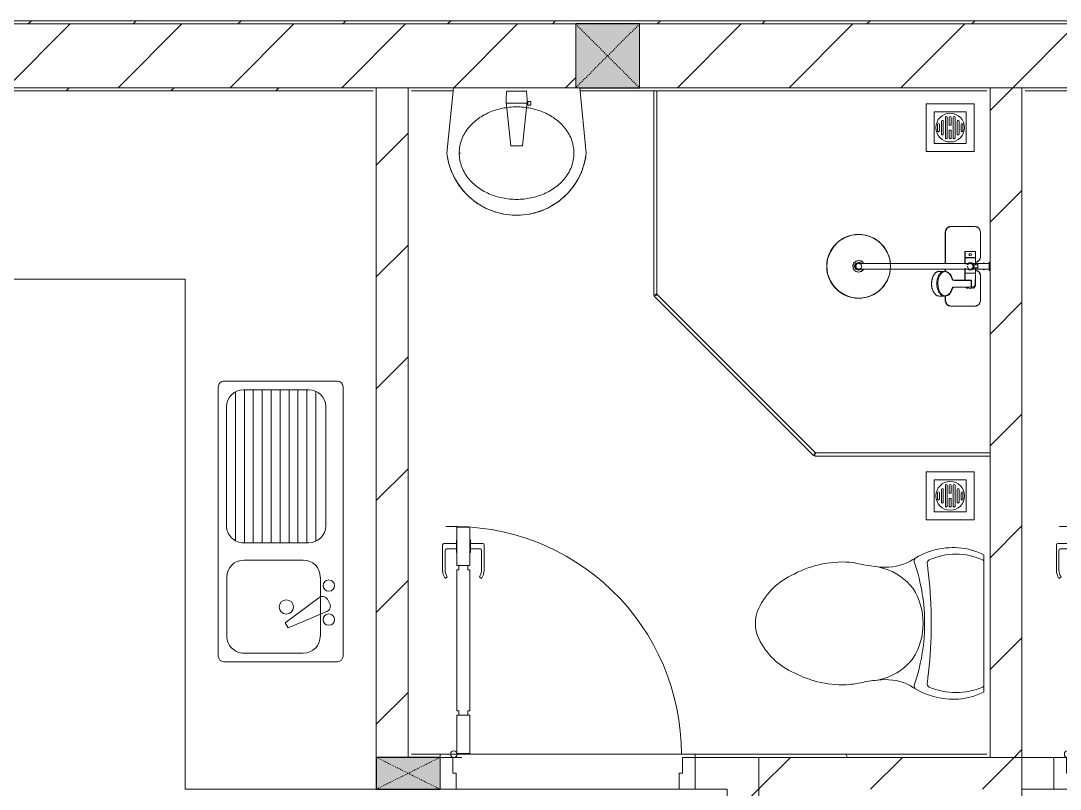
# Model space of a CAD drawing. Header units: millimetres. Extents: x 5121 to 246734, y -48180 to 129206.
# Drawn here: x 72313 to 75573, y 31137 to 33547 of the extents above; entities that cross this region are included whole.
import ezdxf

# ---------------------------------------------------------------- set-up
doc = ezdxf.new("R2010")
doc.units = ezdxf.units.MM
doc.linetypes.add('Dash', pattern=[6, 3, -3])
doc.linetypes.add('Grid Line', pattern=[22.225, 12.7, -3.175, 3.175, -3.175])
for name, color, linetype, lineweight in [('0-1', 7, 'Continuous', 5), ('A-DETL-GENF-1', 50, 'Continuous', 9), ('A-DOOR-1', 253, 'Continuous', 9), ('A-DOOR-2', 50, 'Continuous', 9), ('A-FLOR-1', 50, 'Continuous', 9), ('A-GLAZ-CURT-1', 253, 'Continuous', 9), ('A-GLAZ-CURT-2', 50, 'Continuous', 9), ('A-WALL', 113, 'Continuous', 9), ('A-WALL-1', 250, 'Continuous', 18), ('A-WALL-2', 50, 'Continuous', 9), ('A-WALL-PATT-1', 9, 'Continuous', 9), ('A-WALL-PATT-2', 50, 'Continuous', 9), ('A-WALL-PATT-3', 111, 'Continuous', 9), ('I-FURN', 30, 'Continuous', 9), ('I-FURN-1', 253, 'Continuous', 9), ('I-WALL-1', 50, 'Continuous', 9), ('M-EQPM-1', 253, 'Continuous', 9), ('P-SANR-FIXT', 6, 'Continuous', 9), ('P-SANR-FIXT-1', 253, 'Continuous', 9), ('P-SANR-FIXT-2', 221, 'Continuous', 9), ('S-COLS', 52, 'Continuous', 9), ('S-COLS-1', 7, 'Continuous', 5), ('S-COLS-2', 10, 'Continuous', 25), ('S-COLS-3', 50, 'Continuous', 9), ('S-COLS-4', 253, 'Continuous', 9), ('S-COLS-5', 52, 'Continuous', 25), ('S-COLS-6', 52, 'Dash', 9), ('S-COLS-HDLN', 52, 'Dash', 9), ('S-COLS-HDLN-1', 50, 'Dash', 9), ('S-GRID-1', 1, 'Grid Line', 9)]:
    doc.layers.add(name, color=color, linetype=linetype, lineweight=lineweight)
pattern_1 = [(45, (0, 0), (-175.3625, 175.3625), [])]
pattern_2 = [(45, (0, 0), (-164.4023, 164.4023), [])]

# ---------------------------------------------------------------- blocks, each defined once
blk = doc.blocks.new('DOOR_CW_01 CANH MO-PANEL KINH - DIG_02-800x2200-CỬA NHÔM KÍNH-400864-TKCS_MB TỔNG THỂ TẦNG 1')
at = {"layer": 'A-DETL-GENF-1'}
for p, q in [((-347, 772), (-307, 772)), ((-347, 652), (-347, 772)), ((-307, 772), (-307, 652)), ((-349, 720.5), (-388, 720.5)), ((-349, 731.8), (-347, 731.8)), ((-349, 692.2), (-349, 731.8)), ((-347, 692.2), (-347, 731.8)), ((-307, 692.2), (-307, 731.8)), ((-305, 731.8), (-307, 731.8)), ((-305, 692.2), (-305, 731.8)), ((-305, 720.5), (-266, 720.5)), ((-392, 637), (-392, 716.5)), ((-384, 699.5), (-384, 637)), ((-349, 703.5), (-380, 703.5)), ((-347, 692.2), (-349, 692.2)), ((-307, 692.2), (-305, 692.2)), ((-305, 703.5), (-274, 703.5)), ((-270, 699.5), (-270, 637)), ((-262, 637), (-262, 716.5)), ((-307, 652), (-347, 652)), ((-313, 652), (-341, 652)), ((-341, 652), (-341, 638)), ((-313, 638), (-313, 652)), ((-347, 638), (-341, 638)), ((-347, 638), (-347, 196)), ((-307, 638), (-313, 638)), ((-307, 196), (-307, 638)), ((-383.9, 611.2), (-377.3, 615.8)), ((-270.1, 611.2), (-276.7, 615.8)), ((-347, 196), (-341, 196)), ((-341, 196), (-341, 182)), ((-307, 196), (-313, 196)), ((-313, 182), (-313, 196)), ((-307, 182), (-347, 182)), ((-347, 182), (-347, 62)), ((-341, 182), (-313, 182)), ((-307, 62), (-307, 182)), ((-347, 62), (-307, 62))]:
    blk.add_line(p, q, dxfattribs=at)
blk.add_circle((-357, 60), 10, dxfattribs=at)
for centre, radius, start, end in [((-357, 60), 714, 360, 92), ((-388, 716.5), 4, 90, 180), ((-266, 716.5), 4, 0, 90), ((-380, 699.5), 4, 90, 180), ((-274, 699.5), 4, 0, 90), ((-347, 637), 45, 180, 215), ((-347, 637), 37, 180, 215), ((-307, 637), 37, 325, 0), ((-307, 637), 45, 325, 0)]:
    blk.add_arc(centre, radius, start, end, dxfattribs=at)
at = {"layer": 'A-DOOR-2'}
for p, q in [((-360, 50), (-400, 50)), ((-400, 50), (-400, -50)), ((-360, 0), (-360, 50)), ((-357, 50), (-332, 50)), ((400, 50), (360, 50)), ((360, 50), (360, 0)), ((400, -50), (400, 50)), ((-350, 0), (-360, 0)), ((-350, -50), (-350, 0)), ((360, 0), (350, 0)), ((350, 0), (350, -50)), ((-400, -50), (-350, -50)), ((350, -50), (400, -50))]:
    blk.add_line(p, q, dxfattribs=at)
blk = doc.blocks.new('TOILET - TOILET-348229-TKCS_MB TỔNG THỂ TẦNG 1')
at = {"layer": 'P-SANR-FIXT-1'}
for p, q in [((214.2, -19.1), (-214.2, -19.1)), ((194, -19.9), (-194, -19.9)), ((-171.7, -330.3), (-178.6, -355.5)), ((171.7, -330.3), (178.6, -355.5))]:
    blk.add_line(p, q, dxfattribs=at)
for centre, radius, start, end in [((-46.1, -111.1), 191.6, 151.2809, 176.4513), ((-9.8, -107.2), 207.3, 156.2862, 203.7138), ((-193.7, -26.4), 6.48, 92.3168, 156.2862), ((193.7, -26.4), 6.48, 23.7138, 87.6832), ((9.8, -107.2), 207.3, 336.2862, 23.7138), ((46.1, -111.1), 191.6, 3.5487, 28.7191), ((1.9, -114.1), 239.7, 176.4513, 195.2961), ((-1.9, -114.1), 239.7, 344.7039, 3.5487), ((-4, -115.7), 233.6, 195.2961, 215.2147), ((-189.1, -185.5), 11.7, 205.4105, 277.5788), ((178.9, -2951.3), 2778.4, 97.2351, 97.5788), ((-14.3, -1400.4), 1215.6, 90.3974, 97.407), ((0, -3462.8), 3278, 89.6026, 90.3974), ((14.3, -1400.4), 1215.6, 82.593, 89.6026), ((-178.9, -2951.3), 2778.4, 82.4212, 82.7649), ((189.1, -185.5), 11.7, 262.4212, 334.5895), ((4, -115.7), 233.6, 324.7853, 344.7039), ((0.6, -792.1), 586.9, 95.8322, 108.9927), ((0, -416), 206.1, 90, 122.0732), ((0, -786.7), 581.5, 84.1678, 95.8322), ((0, -416), 206.1, 57.9268, 90), ((-0.6, -792.1), 586.9, 71.0073, 84.1678), ((-195, -224.1), 13.8, 230.6724, 288.9927), ((-343.5, -327.4), 167.3, 355.4559, 27.38), ((-0.4, -384), 179.5, 127.4036, 162.5964), ((0.4, -384), 179.5, 17.4036, 52.5964), ((343.5, -327.4), 167.3, 152.62, 184.5441), ((195, -224.1), 13.8, 251.0073, 309.3276), ((-719.2, -297.5), 544.3, 346.0536, 355.4559), ((719.2, -297.5), 544.3, 184.5441, 190.2879), ((-1948.3, -805.1), 2171.2, 9.681, 10.8949), ((137.1, -461.2), 329.8, 174.3487, 207.6878), ((-137.1, -461.2), 329.8, 332.3122, 3.6835), ((45.1, -528.6), 217.6, 203.2216, 244.7718), ((-45.1, -528.6), 217.6, 295.2282, 336.7784), ((0, -624.4), 111.7, 244.7718, 295.2282)]:
    blk.add_arc(centre, radius, start, end, dxfattribs=at)
blk = doc.blocks.new('93925000_0001 - 93925000_top_dwg_93925000_T-348115-TKCS_MB TỔNG THỂ TẦNG 1')
at = {"layer": 'P-SANR-FIXT'}
for p, q in [((-29.3, -30.4), (-108, -30.4)), ((29.3, -30.4), (108, -30.4)), ((-125, -47.4), (-125, -123.4)), ((-46.3, -78.4), (-46.3, -46.7)), ((-27.2, -47.1), (-26.1, -47.1)), ((-9, -412.5), (-9, -62.5)), ((9, -62.5), (9, -412.5)), ((21.5, -45.9), (60.6, -46.7)), ((43, -64.7), (43, -117.7)), ((65.8, -117.7), (65.8, -64.7)), ((125, -47.4), (125, -123.4)), ((-27.2, -77.9), (-26.1, -77.9)), ((43, -78.7), (21.5, -79.2)), ((42.7, -117.9), (42.7, -117.9)), ((43.2, -117.6), (43.2, -117.5)), ((65.6, -117.5), (65.6, -117.6)), ((66.1, -117.9), (66.1, -117.9)), ((-108, -140.4), (-9, -140.4)), ((9, -140.4), (16.1, -140.4)), ((15.4, -159.1), (15.8, -143.3)), ((108, -140.4), (92.7, -140.4)), ((93, -143.3), (93.4, -159.1))]:
    blk.add_line(p, q, dxfattribs=at)
at = {"layer": 'P-SANR-FIXT', "flags": 128}
for points in [[(-45.8, -46.1), (-27.2, -46.1), (-27.2, -78.9), (-45.8, -78.9)], [(-26.1, -46), (-26.1, -78.9), (-9, -79)], [(21.5, -47.4), (21.5, -79.1), (9, -79)]]:
    blk.add_lwpolyline(points, dxfattribs=at)
at = {"layer": 'P-SANR-FIXT'}
for centre, radius in [((-36.5, -62.5), 3.95), ((0, -412.5), 100)]:
    blk.add_circle(centre, radius, dxfattribs=at)
for centre, radius, start, end in [((-108, -47.4), 17, 90, 180), ((-29.3, -47.4), 17, 4.7626, 90), ((29.3, -47.4), 17, 90, 175.2374), ((108, -47.4), 17, 360, 90), ((-45.8, -46.6), 0.5, 90, 180), ((0, -62.5), 12, 318.5904, 221.4096), ((0, -62.5), 9, 90, 180.0008), ((0, -62.5), 9, 360, 90), ((45.7, -61.8), 2.59, 155.1929, 175.7071), ((45.9, -61.8), 2.75, 130.8294, 155.1929), ((46.1, -62.1), 3.08, 110.5459, 130.8294), ((54.4, -334.8), 275.9, 88.2683, 91.7343), ((59.7, -57.1), 10.5, 38.6491, 85.492), ((-11.1, -67.1), 76.9, 1.7693, 4.1075), ((-45.8, -78.4), 0.5, 180, 270), ((65.2, -72.4), 3.46, 323.2522, 79.3541), ((-108, -123.4), 17, 180, 270), ((43.6, -149.4), 29.5, 134.7867, 139.9744), ((46.2, -152), 33.2, 130.0223, 134.7808), ((47.7, -153.8), 35.5, 125.4414, 130.0144), ((49.9, -156.8), 39.2, 121.1773, 125.4365), ((50.6, -157.9), 40.5, 119.697, 121.1761), ((51, -158.7), 41.5, 117.0276, 119.7085), ((52.2, -161.1), 44.1, 113.3199, 117.0258), ((51.7, -159.9), 42.8, 109.7779, 113.2977), ((52.5, -162.2), 45.2, 106.1472, 109.7766), ((53.2, -164.5), 47.7, 103.9355, 106.1665), ((39.1, -108.2), 10.4, 284.3956, 285.5116), ((40.8, -114.2), 4.19, 285.5116, 289.9665), ((40.2, -112.5), 6, 289.9665, 292.7061), ((41.4, -115.3), 2.96, 292.7061, 296.5405), ((41.3, -115.1), 3.16, 296.9591, 300.8286), ((41.8, -115.8), 2.26, 300.8286, 305.287), ((42.1, -116.4), 1.64, 305.287, 309.9326), ((42.6, -116.9), 0.906, 309.9326, 315.24), ((66.5, -116.6), 1.39, 229.6335, 235.1234), ((66.3, -116.8), 1.08, 225.1702, 229.6335), ((67.3, -115.4), 2.79, 235.1234, 238.7439), ((67.2, -115.6), 2.6, 238.7439, 243.4573), ((67.8, -114.4), 3.89, 243.9189, 246.8313), ((68.1, -113.8), 4.52, 246.843, 250.4792), ((68.3, -113.2), 5.24, 250.478, 254.0406), ((68.5, -112.7), 5.75, 254.0357, 256.0561), ((55.4, -165.2), 48.4, 73.8659, 76.0481), ((56.2, -162.4), 45.5, 70.241, 73.86), ((57.4, -159.2), 42.1, 66.6693, 70.2637), ((56.5, -161.3), 44.3, 62.9815, 66.6728), ((58, -158.4), 41.1, 60.2783, 62.9855), ((57.7, -158.9), 41.7, 58.8444, 60.2824), ((59.2, -156.4), 38.7, 54.5377, 58.8482), ((60.9, -154), 35.8, 50.0034, 54.5405), ((62.8, -151.7), 32.8, 45.1921, 50.0042), ((65, -149.6), 29.8, 40.0487, 45.1896), ((87.6, -128.4), 1.5, 180, 187.5386), ((87.6, -128.4), 1.5, 258.6057, 270), ((108, -123.4), 17, 270, 360), ((32.7, -159), 17.3, 181.3198, 222.2619), ((32.6, -143.6), 16.9, 172.414, 179.1297), ((33.7, -143.7), 17.9, 164.9525, 172.4168), ((35.2, -144.2), 19.5, 157.9614, 164.9563), ((37.1, -144.9), 21.6, 151.4775, 157.9654), ((39.3, -146.1), 24, 145.4892, 151.4815), ((41.5, -147.6), 26.8, 139.9517, 145.4927), ((67.2, -147.7), 26.8, 34.5125, 40.0422), ((76, -159), 17.4, 317.3098, 358.6393), ((69.4, -146.2), 24.2, 28.5363, 34.4919), ((73.8, -143.9), 19.2, 21.6374, 28.9183), ((71.2, -145), 22.1, 15.4436, 21.6374), ((76.8, -143.4), 16.2, 7.1859, 15.4436), ((73.9, -143.8), 19.1, 1.2699, 7.1859), ((54.2, -123), 60.6, 259.1395, 270.1494), ((54.2, -119.5), 64.1, 270.1494, 280.3637), ((0, -412.5), 18, 120.2491, 59.7509), ((0, -412.5), 12.2, 137.7946, 42.2054), ((0, -412.5), 9, 180, 0)]:
    blk.add_arc(centre, radius, start, end, dxfattribs=at)
for points, degree in [([(-12.9, 0), (-12.9, -1.5), (-12.9, -3)], 2), ([(12.9, 0), (0, 0), (-12.8, 0)], 2), ([(12.8, 0), (12.9, 0), (12.9, 0)], 2), ([(12.9, 0), (12.9, -1.5), (12.9, -3)], 2), ([(-12.9, -3), (0, -3), (12.8, -3)], 2), ([(-12.8, -3), (-12.9, -3), (-12.9, -3)], 2), ([(-8.5, -3.8), (-8.5, -20.9), (-8.5, -38)], 2), ([(8.5, -3.8), (8.5, -20.9), (8.5, -38)], 2), ([(-5, -46), (-15.5, -46), (-26.1, -46)], 2), ([(-8.5, -38), (0, -38), (8.5, -38)], 2), ([(-5, -38), (-5, -44.8), (-5, -51.6)], 2), ([(5, -38), (5, -44.8), (5, -51.6)], 2), ([(5, -46), (13.3, -46), (21.5, -46)], 2), ([(43.2, -61.6), (43.1, -62.2), (43.3, -62.8), (43, -63.5), (43, -64.1), (43, -64.7)], 5), ([(46.1, -59), (45.8, -59), (45.6, -59), (45.4, -59.1), (45.2, -59.1), (45, -59.2)], 5), ([(65.6, -61.6), (65.6, -60.8), (65.5, -60), (64.3, -59), (63.5, -59), (62.7, -59)], 5), ([(42.8, -182.5), (33, -180.6), (24.7, -176.4), (19.9, -170.7)], 3), ([(88.8, -170.8), (83.9, -176.5), (75.6, -180.7), (65.8, -182.5)], 3)]:
    blk.add_open_spline(points, degree=degree, dxfattribs=at)
for points, weights in [([(-9.3, -3), (-8.5, -3), (-8.5, -3.8)], [1, 0.707106775639, 1]), ([(9.3, -3), (8.5, -3), (8.5, -3.8)], [1, 0.707106765177, 1]), ([(21.5, -45.9), (21.5, -45.7), (21.5, -47.4)], [0.874147445041, 0.908470869121, 1]), ([(67.9, -74.4), (66.9, -75.7), (65.8, -76.4)], [1, 0.991614392871, 1]), ([(54.4, -167.3), (15.8, -167.3), (15.8, -143.6)], [1, 0.707106781187, 1]), ([(93, -143.6), (93, -167.3), (54.4, -167.3)], [1, 0.707106781187, 1])]:
    blk.add_rational_spline(points, weights, degree=2, dxfattribs=at)
blk.add_open_spline([(68, -50.6), (68.4, -51.1), (68.6, -51.7), (68.7, -53.5), (68.2, -54.7), (66.1, -57), (64.6, -58.1), (62.7, -59)], degree=3, knots=[0.3623591, 0.3623591, 0.3623591, 0.3623591, 0.4991435, 0.4991435, 0.7494159, 0.7494159, 0.9564651, 0.9564651, 0.9564651, 0.9564651], dxfattribs=at)
blk = doc.blocks.new('93925000_0001 - 93925000_top_dwg-348114-TKCS_MB TỔNG THỂ TẦNG 1')
blk.add_blockref('93925000_0001 - 93925000_top_dwg_93925000_T-348115-TKCS_MB TỔNG THỂ TẦNG 1', (0, 0))
blk = doc.blocks.new('93925000_0001 - 93925000_3D_low_dwg-V32-TKCS_MB TỔNG THỂ TẦNG 1')
at = {"layer": 'P-SANR-FIXT'}
for p, q in [((-13, 0.4), (-12.1, 0.4)), ((-13, 0.4), (-11.6, 0.4)), ((-13, 0.4), (-12.1, 0.4)), ((-13, 0.4), (-11.6, 0.4)), ((-13, -2.4), (-13, 0.4)), ((-13, -2.4), (-13, 0.4)), ((-12.1, 0.4), (-9.1, 0.4)), ((-12.1, 0.4), (-9.1, 0.4)), ((-8, 0.4), (-11.6, 0.4)), ((-8, 0.4), (-11.6, 0.4)), ((-9.1, 0.4), (-5, 0.4)), ((-9.1, 0.4), (-5, 0.4)), ((-2.7, 0.4), (-8, 0.4)), ((-2.7, 0.4), (-8, 0.4)), ((-5, 0.4), (0, 0.4)), ((-5, 0.4), (0, 0.4)), ((2.9, 0.4), (-2.7, 0.4)), ((2.9, 0.4), (-2.7, 0.4)), ((0, 0.4), (5.1, 0.4)), ((0, 0.4), (5.1, 0.4)), ((8.2, 0.4), (2.9, 0.4)), ((8.2, 0.4), (2.9, 0.4)), ((5.1, 0.4), (9, 0.4)), ((5.1, 0.4), (9, 0.4)), ((11.6, 0.4), (8.2, 0.4)), ((11.6, 0.4), (8.2, 0.4)), ((9, 0.4), (12, 0.4)), ((9, 0.4), (12, 0.4)), ((13, 0.4), (11.6, 0.4)), ((13, 0.4), (11.6, 0.4)), ((12, 0.4), (13, 0.4)), ((12, 0.4), (13, 0.4)), ((13, -2.4), (13, 0.4)), ((13, -2.4), (13, 0.4)), ((-120, -35), (-108, -30)), ((-108, -30), (-120, -35)), ((-108, -30), (-29.2, -30)), ((-29.2, -30), (-108, -30)), ((-29.2, -30), (-17.2, -35)), ((-17.2, -35), (-29.2, -30)), ((-12.1, -2.4), (-13, -2.4)), ((-13, -2.4), (-11.6, -2.4)), ((-12.1, -2.4), (-13, -2.4)), ((-13, -2.4), (-11.6, -2.4)), ((-9.1, -2.4), (-12.1, -2.4)), ((-9.1, -2.4), (-12.1, -2.4)), ((-11.1, -20.1), (-8.9, -14.6)), ((-8.9, -25.2), (-11.1, -20.1)), ((-5, -2.4), (-9.1, -2.4)), ((-8.9, -45.6), (-8.9, -2.4)), ((-6.1, -2.4), (-8.5, -2.4)), ((-8.5, -53.6), (-8.5, -2.4)), ((-0.3, -2.4), (-6.1, -2.4)), ((0, -2.4), (-5, -2.4)), ((-0.3, -2.4), (6.1, -2.4)), ((5.1, -2.4), (0, -2.4)), ((5.1, -2.4), (9, -2.4)), ((6.1, -2.4), (8.5, -2.4)), ((11.6, -2.4), (8.2, -2.4)), ((11.6, -2.4), (8.2, -2.4)), ((8.5, -2.4), (8.5, -53.6)), ((8.9, -2.4), (8.9, -45.6)), ((11.1, -20.1), (8.9, -15)), ((8.9, -25.6), (11.1, -20.1)), ((9, -2.4), (12, -2.4)), ((9, -2.4), (12, -2.4)), ((13, -2.4), (11.6, -2.4)), ((13, -2.4), (11.6, -2.4)), ((12, -2.4), (13, -2.4)), ((12, -2.4), (13, -2.4)), ((17.2, -35), (29.2, -30)), ((17.2, -35), (29.2, -30)), ((29.2, -30), (108, -30)), ((108, -30), (29.2, -30)), ((108, -30), (120, -35)), ((120, -35), (108, -30)), ((-125, -47), (-120, -35)), ((-120, -35), (-125, -47)), ((-125, -123), (-125, -47)), ((-125, -47), (-125, -123)), ((-46.3, -45.7), (-27.2, -45.6)), ((-46.3, -46.9), (-46.3, -45.7)), ((-46.3, -45.7), (-46.3, -46.9)), ((-46.3, -50.5), (-46.3, -46.9)), ((-46.3, -50.5), (-46.3, -56.1)), ((-46.3, -56.1), (-46.3, -62.1)), ((-46.3, -68.1), (-46.3, -62.1)), ((-40.5, -62.1), (-39.4, -59.4)), ((-40.5, -62.1), (-39.3, -64.9)), ((-36.6, -58.1), (-39.4, -59.4)), ((-36.5, -66.1), (-39.3, -64.9)), ((-36.6, -58.1), (-33.6, -59.3)), ((-33.6, -64.8), (-36.5, -66.1)), ((-33.6, -59.3), (-32.5, -62.1)), ((-33.6, -64.8), (-32.5, -62.1)), ((-27.2, -46.8), (-27.2, -45.6)), ((-27.2, -45.6), (-27.2, -46.8)), ((-27.2, -46.8), (-27.2, -50.4)), ((-27.2, -56), (-27.2, -50.4)), ((-27.2, -62.1), (-27.2, -56)), ((-27.2, -68.2), (-27.2, -62.1)), ((-26.1, -46.8), (-26.1, -45.6)), ((-8.5, -45.6), (-26.1, -45.6)), ((-26.1, -46.8), (-26.1, -50.4)), ((-26.1, -56), (-26.1, -50.4)), ((-26.1, -62.1), (-26.1, -56)), ((-26.1, -68.2), (-26.1, -62.1)), ((-17.2, -35), (-12.8, -45.6)), ((-12.8, -45.6), (-17.2, -35)), ((-11.1, -57.5), (-12, -62.1)), ((-11.2, -57.7), (-12, -62.1)), ((-12, -62.1), (-11.2, -66.5)), ((-12, -62.1), (-11.2, -66.5)), ((-8.5, -53.6), (-11.2, -57.7)), ((-8.5, -53.6), (-11.2, -57.7)), ((-11.1, -57.5), (-11.2, -57.7)), ((-5.4, -54.9), (-9, -62.1)), ((-9, -62.1), (-6.3, -67.4)), ((-9, -62.1), (-9, -66.3)), ((-4.4, -50.9), (-8.5, -53.6)), ((-4.4, -50.9), (-8.5, -53.6)), ((-5.5, -54.9), (-5.4, -54.9)), ((-5.4, -54.9), (-5.5, -55)), ((0, -53.1), (-5.4, -54.9)), ((-4.6, -51), (-4.4, -50.9)), ((0, -50.1), (-4.4, -50.9)), ((4.4, -50.9), (0, -50.1)), ((4.4, -50.9), (4.6, -51)), ((4.4, -50.9), (8.5, -53.6)), ((4.4, -50.9), (8.5, -53.6)), ((9, -62.1), (6.4, -55.7)), ((21.5, -45.6), (8.5, -45.6)), ((11.1, -57.5), (8.5, -53.6)), ((11.2, -57.7), (8.5, -53.6)), ((11.2, -57.7), (8.5, -53.6)), ((9, -62.1), (9, -66.5)), ((11.1, -57.5), (11.2, -57.7)), ((11.1, -66.7), (12, -62.1)), ((12, -62.1), (11.2, -57.7)), ((12, -62.1), (11.2, -57.7)), ((11.2, -66.5), (12, -62.1)), ((17.2, -35), (12.8, -45.6)), ((12.8, -45.6), (17.2, -35)), ((21.5, -45.6), (60.6, -46.1)), ((21.5, -46.8), (21.5, -45.6)), ((21.5, -46.8), (21.5, -50.4)), ((21.5, -56), (21.5, -50.4)), ((21.5, -62.1), (21.5, -56)), ((21.5, -68.2), (21.5, -62.1)), ((43.3, -68.3), (43.8, -62.2)), ((44.3, -58.6), (44.2, -112.9)), ((65.4, -58.6), (44.3, -58.6)), ((59.5, -48.2), (62.2, -49.2)), ((60.6, -46.1), (66.7, -50.3)), ((65.3, -56), (62.2, -49.2)), ((66.3, -68.3), (65.3, -56)), ((65.4, -58.6), (65.4, -112.9)), ((66.7, -50.3), (69.5, -62.1)), ((66.7, -73.9), (69.5, -62.1)), ((120, -35), (125, -47)), ((125, -47), (120, -35)), ((125, -47), (125, -123)), ((125, -123), (125, -47)), ((-46.3, -73.7), (-46.3, -68.1)), ((-46.3, -77.3), (-46.3, -73.7)), ((-46.3, -78.5), (-46.3, -77.3)), ((-46.3, -78.5), (-46.3, -77.3)), ((-46.3, -78.5), (-27.2, -78.6)), ((-27.2, -73.8), (-27.2, -68.2)), ((-27.2, -77.4), (-27.2, -73.8)), ((-27.2, -77.4), (-27.2, -78.6)), ((-27.2, -78.6), (-27.2, -77.4)), ((-26.1, -73.8), (-26.1, -68.2)), ((-26.1, -77.4), (-26.1, -73.8)), ((-26.1, -78.6), (-26.1, -77.4)), ((-26.1, -78.6), (-6.3, -78.6)), ((-11.1, -66.7), (-11.2, -66.5)), ((-11.2, -66.5), (-8.5, -70.6)), ((-11.1, -66.7), (-8.5, -70.6)), ((-9, -79.5), (-9, -66.3)), ((-9, -79.5), (-9, -94.5)), ((-9, -94.5), (-9, -122.1)), ((-8.5, -70.6), (-8.5, -70.6)), ((-8.5, -70.6), (-5.5, -72.6)), ((-8.5, -70.6), (-5.5, -72.6)), ((-5.5, -69.2), (-5.4, -69.3)), ((-5.4, -69.3), (-5.5, -69.2)), ((6.4, -68.5), (0, -71.1)), ((6.3, -78.6), (21.5, -78.6)), ((8.5, -70.6), (11.2, -66.5)), ((8.5, -70.6), (11.2, -66.5)), ((8.5, -70.6), (11.1, -66.7)), ((8.5, -70.6), (8.5, -70.6)), ((9, -79.6), (9, -66.5)), ((9, -79.6), (9, -94.6)), ((9, -94.6), (9, -122.1)), ((11.1, -66.7), (11.2, -66.5)), ((21.5, -73.8), (21.5, -68.2)), ((21.5, -77.4), (21.5, -73.8)), ((21.5, -78.6), (21.5, -77.4)), ((21.5, -78.6), (44.3, -78.3)), ((-120, -135), (-125, -123)), ((-125, -123), (-120, -135)), ((-9, -122.1), (-9, -352.1)), ((9, -352.1), (9, -122.1)), ((27.2, -123.6), (19, -131.1)), ((42.7, -116.4), (27.2, -123.6)), ((44.2, -112.9), (42.7, -116.4)), ((65.4, -112.9), (67, -116.4)), ((67, -116.4), (82.2, -123.4)), ((82.2, -123.4), (90.4, -130.7)), ((125, -123), (120, -135)), ((120, -135), (125, -123)), ((-108, -140), (-120, -135)), ((-120, -135), (-108, -140)), ((-8.8, -140), (-108, -140)), ((-108, -140), (-8.8, -140)), ((16.1, -140), (8.8, -140)), ((8.8, -140), (16.1, -140)), ((16, -140.4), (19, -131.1)), ((16, -140.4), (16, -160.1)), ((19.3, -150.1), (16, -140.4)), ((16, -160.1), (18.8, -169)), ((19.3, -169.7), (16, -160.1)), ((27.5, -157.3), (19.3, -150.1)), ((27.5, -157.3), (39.8, -162.4)), ((39.8, -162.4), (54.8, -164.2)), ((70.6, -162.2), (54.8, -164.2)), ((70.6, -162.2), (82.5, -157.2)), ((90.7, -149.6), (82.5, -157.2)), ((90.4, -130.7), (93.7, -140.4)), ((90.7, -149.6), (93.7, -140.4)), ((93.7, -160.1), (90.7, -169.3)), ((93, -162), (93.7, -160.1)), ((108, -140), (93.6, -140)), ((93.6, -140), (108, -140)), ((93.7, -140.4), (93.7, -160.1)), ((108, -140), (120, -135)), ((108, -140), (120, -135)), ((25.5, -175.3), (19.3, -169.7)), ((39.8, -182), (27.5, -177)), ((39.6, -182), (54.8, -183.9)), ((39.8, -182), (54.8, -183.9)), ((54.8, -183.9), (70.6, -181.9)), ((54.8, -183.9), (69.3, -182.2)), ((82.5, -176.8), (70.6, -181.9)), ((90.7, -169.3), (82.5, -176.8)), ((-42.5, -321.4), (-61.8, -333.3)), ((-21.4, -314.2), (-42.5, -321.4)), ((-9, -312.8), (-21.4, -314.2)), ((22.5, -314.4), (9, -312.9)), ((43, -321.6), (22.5, -314.4)), ((61.9, -333.3), (43, -321.6)), ((-77.7, -348.9), (-89.8, -367.9)), ((-61.8, -333.3), (-77.7, -348.9)), ((-9, -374.4), (-9, -352.1)), ((9, -374.3), (9, -352.1)), ((78.8, -350.3), (61.9, -333.3)), ((90.5, -369.3), (78.8, -350.3)), ((-97.3, -388.9), (-100, -411.9)), ((-89.8, -367.9), (-97.3, -388.9)), ((-9, -394.7), (-9, -374.4)), ((9, -394.5), (9, -374.3)), ((97.6, -390.1), (90.5, -369.3)), ((100, -411.9), (97.6, -390.1)), ((-100, -411.9), (-97.6, -433.8)), ((-16.7, -404), (-18.5, -411.9)), ((-18.5, -411.9), (-18.5, -411.9)), ((-18.5, -411.9), (-16.5, -420.1)), ((-11.8, -397.7), (-16.7, -404)), ((-16.5, -420.1), (-11.3, -426.5)), ((-12, -411.9), (-8.7, -403.6)), ((-8.3, -420.6), (-12, -411.9)), ((-9, -394.7), (-9, -407.6)), ((-5.4, -404.7), (-9, -411.9)), ((-9, -407.6), (-9, -411.9)), ((-9, -411.9), (-9, -411.9)), ((0, -423.9), (-8.3, -420.6)), ((-5.4, -404.7), (-6.3, -405.5)), ((-5.4, -419.1), (-6.2, -418.4)), ((-5.4, -404.7), (0, -402.9)), ((0, -420.9), (-5.4, -419.1)), ((0, -420.9), (-5.4, -419.1)), ((5.4, -404.7), (0, -402.9)), ((5.4, -419.1), (0, -420.9)), ((5.4, -419.1), (0, -420.9)), ((8.7, -420.2), (0, -423.9)), ((9, -411.9), (5.4, -404.7)), ((5.4, -404.7), (6.2, -405.4)), ((5.4, -419.1), (9, -411.6)), ((5.4, -419.1), (9, -411.9)), ((6.2, -418.4), (5.4, -419.1)), ((12, -411.9), (8.3, -403.2)), ((8.7, -420.2), (12, -411.9)), ((9, -394.5), (9, -407.4)), ((9, -411.9), (9, -407.4)), ((9, -411.6), (9, -411.9)), ((11.7, -397.6), (16.7, -403.7)), ((11.7, -397.6), (16.7, -403.7)), ((16.5, -420.1), (11.7, -426.2)), ((18.5, -411.9), (16.5, -420.1)), ((16.7, -403.7), (18.5, -411.9)), ((16.7, -403.7), (18.5, -411.9)), ((18.5, -411.9), (18.5, -411.9)), ((100, -411.9), (97.5, -433.9)), ((-97.6, -433.8), (-90.5, -454.4)), ((-90.5, -454.4), (-78.4, -473.9)), ((-11.3, -426.5), (-3.9, -429.9)), ((-11.3, -426.5), (-3.9, -430)), ((-3.9, -429.9), (4.1, -429.9)), ((-3.9, -430), (4.1, -429.9)), ((4.1, -429.9), (11.7, -426.2)), ((78, -474.5), (89.8, -455.8)), ((89.8, -455.8), (97.5, -433.9)), ((-78.4, -473.9), (-62.2, -490.2)), ((61.9, -490.4), (78, -474.5)), ((-62.2, -490.2), (-43.5, -501.9)), ((-43.5, -501.9), (-22.2, -509.4)), ((-22.2, -509.4), (-0.1, -511.9)), ((-0.1, -511.9), (22.1, -509.4)), ((22.1, -509.4), (42.9, -502.2)), ((42.9, -502.2), (61.9, -490.4))]:
    blk.add_line(p, q, dxfattribs=at)
blk = doc.blocks.new('93925000_0001 - FMM 93925000-V33-TKCS_MB TỔNG THỂ TẦNG 1')
for name in ['93925000_0001 - 93925000_3D_low_dwg-V32-TKCS_MB TỔNG THỂ TẦNG 1', '93925000_0001 - 93925000_top_dwg-348114-TKCS_MB TỔNG THỂ TẦNG 1']:
    blk.add_blockref(name, (0, 0))
blk = doc.blocks.new('bonruatreo - Chậu rửa-348246-TKCS_MB TỔNG THỂ TẦNG 1')
at = {"layer": 'P-SANR-FIXT-1'}
for p, q in [((-218.6, 205), (-198.4, 0)), ((180.6, 205), (176.4, 205)), ((198.4, 0), (218.6, 205)), ((-198.4, 0), (198.4, 0)), ((165, 0), (-165, 0))]:
    blk.add_line(p, q, dxfattribs=at)
at = {"layer": 'P-SANR-FIXT-1', "flags": 128}
blk.add_lwpolyline([(-218.6, 205), (-217.4, 213.7), (-215.9, 222.4), (-214, 231), (-211.8, 239.5), (-209.3, 247.9), (-206.4, 256.2), (-203.2, 264.4), (-199.6, 272.5), (-195.8, 280.4), (-191.6, 288.1), (-187.1, 295.7), (-182.3, 303.1), (-177.3, 310.3), (-171.9, 317.3), (-166.3, 324.1), (-160.4, 330.6), (-154.2, 336.9), (-147.8, 342.9), (-141.2, 348.7), (-134.3, 354.2), (-127.3, 359.4), (-120, 364.4), (-112.5, 369), (-104.9, 373.4), (-97.1, 377.4), (-89.1, 381.2), (-81, 384.6), (-72.7, 387.6), (-64.4, 390.4), (-55.9, 392.8), (-47.3, 394.8), (-38.7, 396.6), (-30, 397.9), (-21.3, 399), (-12.5, 399.6), (-3.7, 400), (5.1, 399.9), (13.9, 399.6), (22.6, 398.8), (31.4, 397.8), (40.1, 396.3), (48.7, 394.5), (57.2, 392.4), (65.7, 390), (74, 387.2), (82.2, 384.1), (90.3, 380.6), (98.3, 376.8), (106.1, 372.7), (113.7, 368.3), (121.1, 363.6), (128.4, 358.7), (135.4, 353.4), (142.2, 347.8), (148.8, 342), (155.2, 335.9), (161.3, 329.6), (167.2, 323), (172.8, 316.2), (178.1, 309.2), (183.1, 302), (187.8, 294.6), (192.2, 287), (196.4, 279.2), (200.2, 271.3), (203.7, 263.2), (206.8, 255), (209.7, 246.6), (212.2, 238.2), (214.3, 229.7), (216.1, 221.1), (217.6, 212.4), (218.6, 205)], dxfattribs=at)
at = {"layer": 'P-SANR-FIXT-1'}
blk.add_arc((0, 180), 220, 6.525, 173.475, dxfattribs=at)
for points in [[(-180, 205), (-180, 212.4), (-178.6, 227.3), (-172.4, 248.8), (-162.5, 268.9), (-149.4, 287), (-133.8, 303), (-116.1, 316.6), (-96.9, 327.9), (-76.5, 336.8), (-55.2, 343.5), (-33.3, 347.9), (-11.2, 350.1), (11.1, 350.1), (33.3, 347.9), (55.2, 343.5), (76.5, 336.8), (96.9, 327.9), (116.1, 316.6), (133.8, 302.9), (149.5, 287), (162.5, 268.8), (172.4, 248.8), (178.6, 227.3), (180, 212.4), (180, 205)], [(180, 205), (180, 197.6), (178.6, 182.7), (172.4, 161.2), (162.5, 141.2), (149.5, 123), (133.8, 107.1), (116.1, 93.4), (96.9, 82.1), (76.5, 73.2), (55.2, 66.5), (33.3, 62.1), (11.1, 59.9), (-11.2, 59.9), (-33.3, 62.1), (-55.2, 66.5), (-76.5, 73.2), (-96.9, 82.1), (-116.1, 93.4), (-133.8, 107), (-149.4, 123), (-162.5, 141.1), (-172.4, 161.2), (-178.6, 182.7), (-180, 197.6), (-180, 205)]]:
    blk.add_open_spline(points, degree=3, dxfattribs=at)
at = {"layer": 'P-SANR-FIXT-2'}
for p, q in [((-18.5, 182.5), (-32.2, 52.9)), ((18.5, 182.5), (-18.5, 182.5)), ((33, 45.4), (18.5, 182.5)), ((-35.6, 54.2), (-44.7, 54.2)), ((-44.7, 54.2), (-44.7, 42.8)), ((-44.7, 42.8), (-35.6, 42.8)), ((-35.6, 52.9), (-35.6, 54.2)), ((-32.2, 52.9), (-35.6, 52.9)), ((-35.6, 44.2), (-35.6, 52.9)), ((-35.6, 42.8), (-35.6, 44.2)), ((-35.6, 44.2), (-33.1, 44.2)), ((-32.2, 52.9), (-33.1, 44.2)), ((-33, 37.3), (-31.4, 12.2)), ((32.7, 48.5), (-32.7, 48.5)), ((31.4, 12.2), (33, 37.3)), ((-30.2, 11), (30.2, 11))]:
    blk.add_line(p, q, dxfattribs=at)
for centre, radius, start, end in [((5.5, 41.4), 38.7, 175.8543, 186.034), ((-5.5, 41.4), 38.7, 353.966, 6.034), ((-30.1, 12.3), 1.3, 183.5997, 268.7722), ((30.1, 12.3), 1.3, 271.2278, 356.4003)]:
    blk.add_arc(centre, radius, start, end, dxfattribs=at)
blk = doc.blocks.new('System Panel - Glazed-579079-TKCS_MB TỔNG THỂ TẦNG 1')
at = {"layer": 'A-GLAZ-CURT-2'}
for p, q in [((275, 5), (-275, 5)), ((-275, 5), (-275, -5)), ((275, -5), (275, 5)), ((-275, -5), (275, -5))]:
    blk.add_line(p, q, dxfattribs=at)
blk = doc.blocks.new('System Panel - Glazed-579049-TKCS_MB TỔNG THỂ TẦNG 1')
at = {"layer": 'A-GLAZ-CURT-2'}
for p, q in [((320, 5), (-320, 5)), ((-320, 5), (-320, -5)), ((320, -5), (320, 5)), ((-320, -5), (320, -5))]:
    blk.add_line(p, q, dxfattribs=at)
blk = doc.blocks.new('System Panel - Glazed-579080-TKCS_MB TỔNG THỂ TẦNG 1')
at = {"layer": 'A-GLAZ-CURT-2'}
for p, q in [((353.6, 5), (-353.6, 5)), ((-353.6, 5), (-353.6, -5)), ((353.6, -5), (353.6, 5)), ((-353.6, -5), (353.6, -5))]:
    blk.add_line(p, q, dxfattribs=at)
blk = doc.blocks.new('HE BEP B_ - HE BEP B_-437036-TKCS_MB TỔNG THỂ TẦNG 1')
at = {"layer": 'I-FURN'}
for p, q in [((599.3, -89.3), (1380.9, -89.3)), ((569.3, -491.3), (569.3, -119.3)), ((656.9, -126.5), (689.4, -126.5)), ((656.9, -130.4), (656.9, -126.5)), ((689.4, -126.5), (689.4, -130.4)), ((1290.8, -126.5), (1290.8, -130.4)), ((1323.3, -126.5), (1290.8, -126.5)), ((1323.3, -130.4), (1323.3, -126.5)), ((1410.9, -491.3), (1410.9, -119.3)), ((689.4, -130.4), (656.9, -130.4)), ((1290.8, -130.4), (1323.3, -130.4)), ((677.1, -192.1), (672.7, -196.4)), ((706.2, -221.2), (677.1, -192.1)), ((894.6, -194.8), (865.5, -223.9)), ((899, -199.2), (894.6, -194.8)), ((1081.2, -199.2), (1085.6, -194.8)), ((1085.6, -194.8), (1114.7, -223.9)), ((1274, -221.2), (1303.2, -192.1)), ((1303.2, -192.1), (1307.6, -196.4)), ((672.7, -196.4), (701.8, -225.6)), ((701.8, -225.6), (706.2, -221.2)), ((865.5, -223.9), (869.9, -228.3)), ((869.9, -228.3), (899, -199.2)), ((1110.3, -228.3), (1081.2, -199.2)), ((1114.7, -223.9), (1110.3, -228.3)), ((1278.4, -225.6), (1274, -221.2)), ((1307.6, -196.4), (1278.4, -225.6)), ((675.4, -414), (704.6, -384.9)), ((709, -389.3), (679.8, -418.4)), ((704.6, -384.9), (709, -389.3)), ((868.3, -392), (872.7, -387.6)), ((872.7, -387.6), (901.8, -416.8)), ((1107.6, -387.6), (1078.5, -416.8)), ((1112, -392), (1107.6, -387.6)), ((1275.7, -384.9), (1271.3, -389.3)), ((1271.3, -389.3), (1300.4, -418.4)), ((1304.8, -414), (1275.7, -384.9)), ((679.8, -418.4), (675.4, -414)), ((897.4, -421.2), (868.3, -392)), ((901.8, -416.8), (897.4, -421.2)), ((1078.5, -416.8), (1082.9, -421.2)), ((1082.9, -421.2), (1112, -392)), ((1300.4, -418.4), (1304.8, -414)), ((599.3, -521.3), (1380.9, -521.3))]:
    blk.add_line(p, q, dxfattribs=at)
for centre, radius in [((787.2, -306.6), 142.6), ((787.2, -306.6), 131.3), ((1193, -306.6), 142.6), ((1193, -306.6), 131.3), ((787.2, -306.6), 87.2), ((1193, -306.6), 87.2), ((787.2, -306.6), 43.6), ((787.2, -306.6), 30.9), ((1193, -306.6), 43.6), ((1193, -306.6), 30.9)]:
    blk.add_circle(centre, radius, dxfattribs=at)
for centre, radius, start, end in [((599.3, -119.3), 30, 90, 180), ((1380.9, -119.3), 30, 360, 90), ((690.4, -128.8), 33.5, 163.9419, 180), ((690.4, -128.8), 33.5, 180, 196.0581), ((681.9, -126.4), 24.7, 145.204, 163.9419), ((673.1, -128.4), 11.6, 9.7177, 170.2823), ((676.6, -122.6), 18.1, 120.7976, 145.204), ((673.2, -116.9), 11.5, 90, 120.7976), ((673.2, -116.9), 11.5, 59.2024, 90), ((669.8, -122.6), 18.1, 34.796, 59.2024), ((664.4, -126.4), 24.7, 16.0581, 34.796), ((655.9, -128.8), 33.5, 0, 16.0581), ((655.9, -128.8), 33.5, 343.9419, 0), ((1324.3, -128.8), 33.5, 163.9419, 180), ((1324.3, -128.8), 33.5, 180, 196.0581), ((1315.8, -126.4), 24.7, 145.204, 163.9419), ((1310.5, -122.6), 18.1, 120.7976, 145.204), ((1307.2, -128.4), 11.6, 9.7177, 170.2823), ((1307.1, -116.9), 11.5, 90, 120.7976), ((1307.1, -116.9), 11.5, 59.2024, 90), ((1303.7, -122.6), 18.1, 34.796, 59.2024), ((1298.3, -126.4), 24.7, 16.0581, 34.796), ((1289.8, -128.8), 33.5, 0, 16.0581), ((1289.8, -128.8), 33.5, 343.9419, 0), ((681.9, -131.3), 24.7, 196.0581, 214.796), ((673.1, -128.4), 11.6, 189.9102, 350.0898), ((676.6, -135), 18.1, 214.796, 239.2024), ((673.2, -140.7), 11.5, 239.2024, 270), ((673.2, -140.7), 11.5, 270, 300.7976), ((669.8, -135), 18.1, 300.7976, 325.204), ((664.4, -131.3), 24.7, 325.204, 343.9419), ((1315.8, -131.3), 24.7, 196.0581, 214.796), ((1310.5, -135), 18.1, 214.796, 239.2024), ((1307.2, -128.4), 11.6, 189.9102, 350.0898), ((1307.1, -140.7), 11.5, 239.2024, 270), ((1307.1, -140.7), 11.5, 270, 300.7976), ((1303.7, -135), 18.1, 300.7976, 325.204), ((1298.3, -131.3), 24.7, 325.204, 343.9419), ((599.3, -491.3), 30, 180, 270), ((1380.9, -491.3), 30, 270, 360)]:
    blk.add_arc(centre, radius, start, end, dxfattribs=at)
at = {"layer": 'I-FURN-1'}
for p, q in [((0, 1600), (-600, 1600)), ((0, 1600), (-600, 1600)), ((0, 0), (0, 1600)), ((0, 0), (0, 1600)), ((-495.6, 337.9), (-495.6, 1182.5)), ((-478.1, 1200), (-121.9, 1200)), ((-104.4, 1182.5), (-104.4, 337.9)), ((-184.4, 1173.3), (-371.1, 1173.3)), ((-424.5, 1120), (-424.5, 934.5)), ((-131.1, 934.5), (-131.1, 1120)), ((-444.4, 1042.1), (-323.5, 1093.7)), ((-314.6, 1078.3), (-419.7, 999.4)), ((-323.5, 1093.7), (-314.6, 1078.3)), ((-453.5, 1016.6), (-446.4, 1004.2)), ((-371.1, 881.2), (-184.4, 881.2)), ((-410.2, 351.9), (-410.2, 822.3)), ((-183.5, 827.2), (-388, 827.2)), ((-382.2, 347.1), (-382.2, 827.2)), ((-354.2, 347.1), (-354.2, 827.2)), ((-326.2, 347.1), (-326.2, 827.2)), ((-298.2, 347.1), (-298.2, 827.2)), ((-270.2, 347.1), (-270.2, 827.2)), ((-242.2, 347.1), (-242.2, 827.2)), ((-214.2, 347.1), (-214.2, 827.2)), ((-186.2, 347.1), (-186.2, 827.2)), ((-158.2, 353.5), (-158.2, 820.8)), ((-441.3, 773.8), (-441.3, 400.4)), ((-130.2, 400.4), (-130.2, 773.8)), ((-388, 347.1), (-183.5, 347.1)), ((-121.9, 320.4), (-478.1, 320.4)), ((2000, 0), (0, 0)), ((0, 0), (2000, 0)), ((2000, -590), (2000, 0)), ((2000, 0), (2000, -590))]:
    blk.add_line(p, q, dxfattribs=at)
for centre, radius in [((-451.1, 1068.2), 17.8), ((-317.8, 1028.4), 22.2), ((-451.1, 961.5), 17.8)]:
    blk.add_circle(centre, radius, dxfattribs=at)
for centre, radius, start, end in [((-478.1, 1182.5), 17.5, 90, 180), ((-121.9, 1182.5), 17.5, 0, 90), ((-371.1, 1120), 53.3, 90, 180), ((-184.4, 1120), 53.3, 360, 90), ((-438.1, 1025.5), 17.8, 110.5379, 209.9521), ((-431, 1013.1), 17.8, 209.9521, 309.4618), ((-371.1, 934.5), 53.3, 180, 270), ((-184.4, 934.5), 53.3, 270, 360), ((-388, 773.8), 53.3, 90, 180), ((-183.5, 773.8), 53.3, 360, 90), ((-388, 400.4), 53.3, 180, 270), ((-183.5, 400.4), 53.3, 270, 360), ((-478.1, 337.9), 17.5, 180, 270), ((-121.9, 337.9), 17.5, 270, 0)]:
    blk.add_arc(centre, radius, start, end, dxfattribs=at)
blk = doc.blocks.new('THU NUOC - THU NUOC-V73-TKCS_MB TỔNG THỂ TẦNG 1')
at = {"layer": 'M-EQPM-1'}
for p, q in [((-66.3, -70.6), (-66.3, 79.4)), ((-66.3, 79.4), (83.7, 79.4)), ((83.7, 79.4), (83.7, -70.6)), ((58.7, 54.4), (-41.3, 54.4)), ((-41.3, 54.4), (-41.3, -45.6)), ((-1.1, 44.5), (18.5, 44.5)), ((18.5, 38.5), (-1.1, 38.5)), ((58.7, -45.6), (58.7, 54.4)), ((-23.3, 19.6), (40.9, 19.6)), ((40.9, 13.6), (-23.3, 13.6)), ((-23.3, 7.2), (0.7, 7.2)), ((0.7, 1.2), (-23.3, 1.2)), ((-11, 32.1), (28.5, 32.1)), ((28.5, 26.1), (-11, 26.1)), ((0.7, 7.2), (0.7, 1.2)), ((16.7, 1.2), (16.7, 7.2)), ((16.7, 7.2), (40.9, 7.2)), ((40.9, 1.2), (16.7, 1.2)), ((-23.3, -4.8), (40.9, -4.8)), ((40.9, -10.8), (-23.3, -10.8)), ((-11, -17.3), (28.5, -17.3)), ((28.5, -23.3), (-11, -23.3)), ((-1.1, -29.6), (18.5, -29.6)), ((-41.3, -45.6), (58.7, -45.6)), ((18.5, -35.6), (-1.1, -35.6)), ((83.7, -70.6), (-66.3, -70.6))]:
    blk.add_line(p, q, dxfattribs=at)
for centre, radius, start, end in [((8.7, 4.4), 45, 0, 180), ((8.7, 4.4), 45, 360, 180), ((-1.1, 41.5), 3, 90, 270), ((18.5, 41.5), 3, 270, 90), ((8.7, 4.4), 45, 180, 0), ((8.7, 4.4), 45, 180, 360), ((-23.3, 16.6), 3, 90, 270), ((-23.3, 4.2), 3, 90, 270), ((-11, 29.1), 3, 90, 270), ((28.5, 29.1), 3, 270, 90), ((40.9, 16.6), 3, 270, 90), ((40.9, 4.2), 3, 270, 90), ((-23.3, -7.8), 3, 90, 270), ((-11, -20.3), 3, 90, 270), ((-1.1, -32.6), 3, 90, 270), ((18.5, -32.6), 3, 270, 90), ((28.5, -20.3), 3, 270, 90), ((40.9, -7.8), 3, 270, 90)]:
    blk.add_arc(centre, radius, start, end, dxfattribs=at)
blk = doc.blocks.new('G1_SOF - BO TRU - 100x200-V77-TKCS_MB TỔNG THỂ TẦNG 1')
at = {"layer": 'S-COLS-3'}
blk.add_hatch(color=256, dxfattribs=at).paths.add_polyline_path([(-50, -100), (50, -100), (50, 100), (-50, 97.9)])
at = {"layer": 'S-COLS-2'}
for p, q in [((50, 100), (-50, 100)), ((-50, 100), (-50, -100)), ((50, -100), (50, 100))]:
    blk.add_line(p, q, dxfattribs=at)
at = {"layer": 'S-COLS-HDLN-1'}
for p, q in [((50, 100), (-50, -100)), ((-50, 100), (50, -100))]:
    blk.add_line(p, q, dxfattribs=at)
blk = doc.blocks.new('NCV_TKTC_TANG 1_rvt-1-TKCS_MB TỔNG THỂ TẦNG 1')
at = {"layer": 'A-WALL-PATT-1'}
h = blk.add_hatch(dxfattribs=at)
h.set_pattern_fill('FP_2', color=256, style=0, pattern_type=2)
h.set_pattern_definition(pattern_1)
h.paths.add_polyline_path([(73527.6, 31236.9), (73527.6, 33336.9), (73427.6, 33336.9), (73427.6, 31236.9)])
h = blk.add_hatch(dxfattribs=at)
h.set_pattern_fill('FP_2', color=256, style=0, pattern_type=2)
h.set_pattern_definition(pattern_1)
h.paths.add_polyline_path([(75352.6, 31236.9), (75452.6, 31236.9), (75452.6, 33336.9), (75352.6, 33336.9), (75352.6, 31504.8)])
h = blk.add_hatch(dxfattribs=at)
h.set_pattern_fill('FP_11', color=256, style=0, pattern_type=2)
h.set_pattern_definition([(0, (0, 0), (1259.84, 314.96), [103.937, -840.943, 103.937, -840.943, -5039.36]), (0, (0, 0), (1259.84, 314.96), [-1889.76, 103.937, -1785.823, 103.937, -840.943, -2204.72]), (0, (0, 0), (1259.84, 314.96), [-4724.4, 103.937, -525.983, 103.937, -1470.863]), (120, (472.44, 157.48), (-902.6834, 933.5734), [103.937, -840.943, 103.937, -5880.303]), (120, (472.44, 157.48), (-902.6834, 933.5734), [-1048.817, -840.943, 103.937, -1785.823, -3149.6]), (120, (472.44, 157.48), (-902.6834, 933.5734), [-3779.52, 103.937, -840.943, 103.937, -2100.783]), (120, (472.44, 157.48), (-902.6834, 933.5734), [-4828.337, -525.983, 103.937, -1470.863]), (240, (629.92, 787.4), (-357.1566, -1248.5334), [103.937, -840.943, 103.937, -5880.303]), (240, (629.92, 787.4), (-357.1566, -1248.5334), [-1048.817, -840.943, 103.937, -1785.823, -3149.6]), (240, (629.92, 787.4), (-357.1566, -1248.5334), [-3779.52, 103.937, -840.943, 103.937, -2100.783]), (240, (629.92, 787.4), (-357.1566, -1248.5334), [-4828.337, -525.983, 103.937, -1470.863])])
h.paths.add_polyline_path([(74627.6, 31236.9), (75342.6, 31236.9), (75342.6, 31246.9), (74427.6, 31246.9), (74427.6, 31236.9), (74627.4, 31236.9)])
h.paths.add_polyline_path([(73527.6, 31236.9), (73627.6, 31236.9), (73627.6, 31246.9), (73527.6, 31246.9)])
h = blk.add_hatch(dxfattribs=at)
h.set_pattern_fill('FP_2', color=256, style=0, pattern_type=2)
h.set_pattern_definition(pattern_1)
h.paths.add_polyline_path([(74427.6, 31136.9), (74627.6, 31137.4), (74627.4, 31236.9), (74427.6, 31236.9), (74427.6, 31137)])
h = blk.add_hatch(dxfattribs=at)
h.set_pattern_fill('FP_2', color=256, style=0, pattern_type=2)
h.set_pattern_definition(pattern_1)
h.paths.add_polyline_path([(75452.6, 31136.9), (75552.6, 31137.4), (75552.6, 31236.9), (75452.6, 31236.9), (75452.6, 31137.4)])
h.paths.add_polyline_path([(76652.6, 31136.9), (77252.6, 31137.4), (77252.6, 31236.9), (76352.6, 31236.9), (76352.6, 31136.9)])
h = blk.add_hatch(dxfattribs=at)
h.set_pattern_fill('FP_2', color=256, style=0, pattern_type=2)
h.set_pattern_definition(pattern_1)
h.paths.add_polyline_path([(74627.6, 24736.9), (74627.6, 28836.9), (74527.6, 28836.9), (74527.6, 24736.9)])
h.paths.add_polyline_path([(74627.6, 29036.9), (74627.6, 29786.9), (74527.6, 29786.9), (74527.6, 29036.9), (74538, 29036.9)])
h.paths.add_polyline_path([(74527.6, 30786.5), (74627.6, 30886.5), (74627.4, 31136.9), (74527.6, 31136.9), (74527.6, 30786.9)])
h.paths.add_polyline_path([(74627.6, 30686.9), (74627.1, 30786.5), (74527.6, 30786.5), (74527.6, 30686.9), (74577.6, 30686.9)])
at = {"layer": 'A-WALL-PATT-2'}
h = blk.add_hatch(dxfattribs=at)
h.set_pattern_fill('FP_10', color=256, style=0, pattern_type=2)
h.set_pattern_definition(pattern_2)
h.paths.add_polyline_path([(72827.6, 33326.9), (73427.6, 33326.9), (73427.6, 33336.9), (70567.6, 33336.9), (70567.6, 33326.9), (72327.6, 33326.9)])
h.paths.add_polyline_path([(69468.8, 33326.9), (69477.6, 33326.9), (69477.6, 33336.9), (69377.6, 33336.9), (69377.6, 33326.9), (69387.6, 33326.9)])
at = {"layer": 'A-FLOR-1'}
for p, q in [((73427.6, 31236.9), (73427.6, 33326.9)), ((73427.6, 31136.9), (73427.6, 31236.9)), ((74377.6, 31136.9), (73677.6, 31136.9)), ((75602.6, 31136.9), (75499.2, 31136.9))]:
    blk.add_line(p, q, dxfattribs=at)
at = {"layer": 'A-WALL-1'}
for p, q in [((73427.6, 33336.9), (70567.6, 33336.9)), ((70567.6, 33326.9), (73417.6, 33326.9)), ((73527.6, 33336.9), (73427.6, 33336.9)), ((73427.6, 33336.9), (73427.6, 31236.9)), ((73427.6, 33326.9), (73427.6, 33336.9)), ((73527.6, 31236.9), (73527.6, 33336.9)), ((73669.1, 33336.9), (73527.6, 33336.9)), ((73527.6, 33336.9), (73527.6, 33326.9)), ((73537.6, 33326.9), (73668.2, 33326.9)), ((75342.6, 33336.9), (74066, 33336.9)), ((74067, 33326.9), (75342.6, 33326.9)), ((75352.6, 33336.9), (75352.6, 31236.9)), ((75452.6, 33336.9), (75352.6, 33336.9)), ((75452.6, 31236.9), (75452.6, 33336.9)), ((75674.1, 33336.9), (75452.6, 33336.9)), ((75452.6, 33336.9), (75452.6, 33326.9)), ((75462.6, 33326.9), (75673.2, 33326.9)), ((73527.6, 31246.9), (73527.6, 31236.9)), ((73627.6, 31246.9), (73537.6, 31246.9)), ((73627.6, 31236.9), (73627.6, 31246.9)), ((75342.6, 31246.9), (74427.6, 31246.9)), ((74427.6, 31246.9), (74427.6, 31236.9)), ((74627.6, 31136.9), (74627.6, 31236.9)), ((74627.6, 31236.9), (75342.6, 31236.9)), ((75352.6, 31236.9), (75452.6, 31236.9)), ((75452.6, 31236.9), (75452.6, 31136.9)), ((74517.6, 31136.9), (74527.6, 31136.9)), ((74627.6, 30786.9), (74627.6, 31136.9))]:
    blk.add_line(p, q, dxfattribs=at)
at = {"layer": 'A-WALL-2'}
for p, q in [((74627.6, 31236.9), (74427.6, 31236.9)), ((74427.6, 31236.9), (74627.6, 31236.9)), ((75552.6, 31236.9), (75452.6, 31236.9)), ((74377.6, 31136.9), (73677.6, 31136.9)), ((74427.6, 31136.9), (74517.6, 31136.9)), ((74527.6, 31136.9), (74527.6, 30686.9)), ((75452.6, 31136.9), (75552.6, 31136.9))]:
    blk.add_line(p, q, dxfattribs=at)
at = {"layer": 'I-WALL-1'}
blk.add_line((73627.6, 31246.9), (74427.6, 31246.9), dxfattribs=at)
at = {"layer": 'A-DOOR-1'}
for p in [(74027.6, 31186.9), (75952.6, 31186.9)]:
    blk.add_blockref('DOOR_CW_01 CANH MO-PANEL KINH - DIG_02-800x2200-CỬA NHÔM KÍNH-400864-TKCS_MB TỔNG THỂ TẦNG 1', p, dxfattribs=at)
at = {"layer": 'A-GLAZ-CURT-1'}
for name, p, rotation in [('System Panel - Glazed-579049-TKCS_MB TỔNG THỂ TẦNG 1', (74302.6, 33006.9), 269.9999999999996), ('System Panel - Glazed-579080-TKCS_MB TỔNG THỂ TẦNG 1', (74552.6, 32436.9), 314.9999999999997), ('System Panel - Glazed-579079-TKCS_MB TỔNG THỂ TẦNG 1', (75077.6, 32186.9), 180)]:
    blk.add_blockref(name, p, dxfattribs=dict(at, rotation=rotation))
at = {"layer": 'I-FURN-1', "rotation": 180}
blk.add_blockref('HE BEP B_ - HE BEP B_-437036-TKCS_MB TỔNG THỂ TẦNG 1', (72827.6, 32736.9), dxfattribs=at)
at = {"layer": 'M-EQPM-1', "rotation": 90.0000000000001}
for p in [(75232, 33203.2), (75232, 32048.2)]:
    blk.add_blockref('THU NUOC - THU NUOC-V73-TKCS_MB TỔNG THỂ TẦNG 1', p, dxfattribs=at)
at = {"layer": 'P-SANR-FIXT-1'}
for name, p, rotation in [('bonruatreo - Chậu rửa-348246-TKCS_MB TỔNG THỂ TẦNG 1', (73867.6, 33336.9), 180), ('93925000_0001 - FMM 93925000-V33-TKCS_MB TỔNG THỂ TẦNG 1', (75352.6, 32776.9), 269.9999999999995), ('TOILET - TOILET-348229-TKCS_MB TỔNG THỂ TẦNG 1', (75352.6, 31656.9), 269.9999999999995)]:
    blk.add_blockref(name, p, dxfattribs=dict(at, rotation=rotation))
at = {"layer": 'S-COLS-4', "rotation": 89.9999999999993}
blk.add_blockref('G1_SOF - BO TRU - 100x200-V77-TKCS_MB TỔNG THỂ TẦNG 1', (73527.6, 31186.9), dxfattribs=at)
blk = doc.blocks.new('G1_SOF - BO TRU - 200x200-3050151-TKCS_MB TỔNG THỂ TẦNG 1')
at = {"layer": 'S-COLS-HDLN'}
for p, q in [((-100, 100), (100, -100)), ((100, 100), (-100, -100))]:
    blk.add_line(p, q, dxfattribs=at)

msp = doc.modelspace()

# ---------------------------------------------------------------- hatches: boundary and pattern name
at = {"layer": 'A-WALL-PATT-3'}
h = msp.add_hatch(dxfattribs=at)
h.set_pattern_fill('FP_43', color=256, style=0, pattern_type=2)
h.set_pattern_definition(pattern_2)
h.paths.add_polyline_path([(73647.1, 33536.9), (80552.6, 33537.4), (80552.6, 33546.9), (70567.6, 33546.9), (70567.6, 33536.9), (73029.8, 33536.9)])
h.paths.add_polyline_path([(61917.5, 33536.9), (67737.6, 33536.9), (67737.6, 33546.9), (60627.6, 33546.9), (60627.6, 33536.9), (61177.6, 33536.9)])
h.paths.add_polyline_path([(59448.1, 33536.9), (59537.6, 33536.9), (59535.4, 33546.9), (56652.6, 33546.9), (56652.6, 33536.9), (58213.4, 33536.9)])
h.paths.add_polyline_path([(68827.6, 33536.9), (69477.6, 33536.9), (69475.4, 33546.9), (68827.6, 33546.9)])
h = msp.add_hatch(dxfattribs=at)
h.set_pattern_fill('FP_1', color=256, style=0, pattern_type=2)
h.set_pattern_definition(pattern_1)
h.paths.add_polyline_path([(76546.8, 33336.9), (77177.6, 33336.9), (77177.6, 33536.9), (74252.9, 33536.9), (74252.9, 33336.9), (76202.6, 33336.9)])
h.paths.add_polyline_path([(71888.8, 33336.9), (74052.9, 33336.9), (74052.9, 33536.9), (70567.6, 33536.9), (70567.6, 33336.9), (71795.1, 33336.9)])
h.paths.add_polyline_path([(69477.6, 33336.9), (69477.6, 33536.9), (69377.6, 33536.9), (69377.6, 33336.9)])
h = msp.add_hatch(dxfattribs=at)
h.set_pattern_fill('FP_1', color=256, style=0, pattern_type=2)
h.set_pattern_definition(pattern_1)
h.paths.add_polyline_path([(74627.6, 31136.9), (75452.6, 31137.4), (75452.5, 31236.9), (74627.6, 31236.9), (74627.6, 31137.4)])
at = {"layer": 'S-COLS-1'}
msp.add_hatch(color=256, dxfattribs=at).paths.add_polyline_path([(74052.9, 33336.9), (74252.9, 33336.9), (74252.9, 33536.9), (74052.9, 33536.6), (74052.9, 33470.3)])

# ---------------------------------------------------------------- linework, layer by layer
at = {"layer": 'A-WALL'}
for p, q in [((74052.9, 33536.9), (70567.6, 33536.9)), ((70567.6, 33536.9), (74052.9, 33536.9)), ((74052.9, 33336.9), (74052.9, 33536.9)), ((77177.6, 33536.9), (74252.9, 33536.9)), ((74252.9, 33536.9), (74252.9, 33336.9)), ((74252.9, 33536.9), (77177.6, 33536.9))]:
    msp.add_line(p, q, dxfattribs=at)
at = {"layer": 'A-WALL-1'}
for p, q in [((80552.6, 33546.9), (70567.6, 33546.9)), ((74052.9, 33536.9), (74252.9, 33536.9)), ((70567.6, 33336.9), (73669.1, 33336.9)), ((74252.9, 33336.9), (75674.1, 33336.9)), ((75452.6, 31236.9), (74627.6, 31236.9)), ((75452.6, 30786.5), (75452.6, 31236.9))]:
    msp.add_line(p, q, dxfattribs=at)
at = {"layer": 'S-COLS'}
for p, q in [((74052.9, 33536.9), (74052.9, 33336.9)), ((74252.9, 33336.9), (74252.9, 33536.9))]:
    msp.add_line(p, q, dxfattribs=at)
at = {"layer": 'S-COLS-5'}
for p, q in [((74252.9, 33536.9), (74052.9, 33536.9)), ((74066, 33336.9), (74252.9, 33336.9))]:
    msp.add_line(p, q, dxfattribs=at)
at = {"layer": 'S-GRID-1'}
msp.add_line((125364.8, 33536.9), (35538.8, 33536.9), dxfattribs=at)

# ---------------------------------------------------------------- block references
at = {"layer": '0-1'}
msp.add_blockref('NCV_TKTC_TANG 1_rvt-1-TKCS_MB TỔNG THỂ TẦNG 1', (0, 0), dxfattribs=at)
at = {"layer": 'S-COLS-6'}
msp.add_blockref('G1_SOF - BO TRU - 200x200-3050151-TKCS_MB TỔNG THỂ TẦNG 1', (74152.9, 33436.9), dxfattribs=at)

doc.saveas('drawing.dxf')
